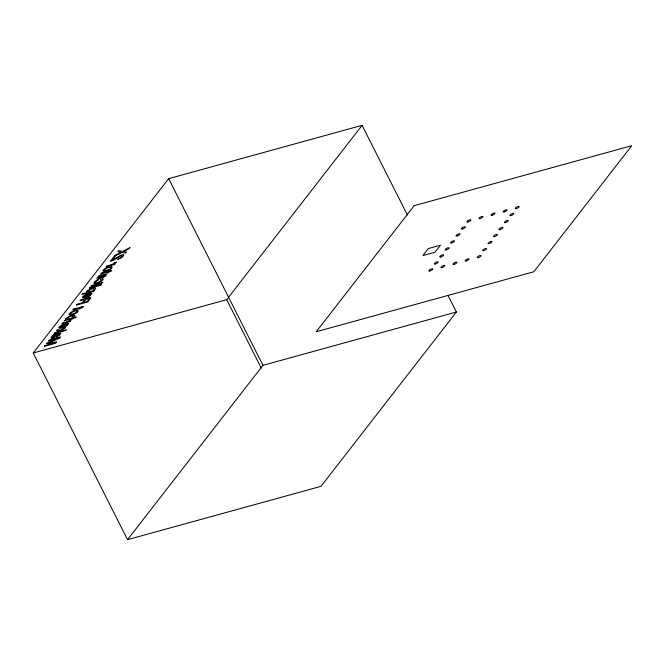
<?xml version="1.0" encoding="UTF-8"?>
<svg xmlns="http://www.w3.org/2000/svg" width="665" height="665" viewBox="0 0 665 665"><rect width="100%" height="100%" fill="white"/><g stroke="black" fill="none" stroke-linecap="round" stroke-linejoin="round"><path stroke-width="1" d="M447.994 295.376L456.398 312.01L320.987 486.339L127.547 539.664L33.25 352.99L168.661 178.661L362.101 125.336L407.379 214.978M33.25 352.99L226.69 299.674L362.101 125.336M127.547 539.664L262.958 365.326L456.398 312.01M168.661 178.661L262.958 365.326M226.69 299.674L261.237 368.053M66.558 318.834C75.228 319.674 75.095 311.71 66.558 318.834M87.68 291.611C97.132 292.026 95.278 284.844 87.68 291.611M86.475 291.952L86.891 292.542L82.626 293.714L81.995 294.529L93.624 291.328L94.239 290.538L93.133 290.838C101.388 285.343 87.647 288.577 86.475 291.952M60.789 333.273L59.592 335.235L56.076 337.13L56.658 336.374C63.025 332.043 55.702 334.977 53.907 337.737C50.066 340.164 50.174 336.482 53.724 335.409L52.868 335.343L53.599 334.42L60.789 333.273M106.674 274.204L105.469 276.166L101.953 278.061L102.543 277.305C108.902 272.974 101.579 275.909 99.783 278.668C95.951 281.096 96.051 277.413 99.609 276.341L98.752 276.274L99.476 275.352L106.674 274.204M103.017 279.125C102.743 282.575 90.033 286.291 94.945 281.411A3.475 1.072 -26.8 0 1 96.841 280.314L98.462 279.682L94.729 282.525A2.086 0.648 -26.8 0 0 95.02 282.957C96.558 283.423 103.482 280.397 100.432 279.757L101.047 278.968L103.017 279.125M77.34 311.045L76.741 312.043A2.311 0.715 -26.8 0 1 75.253 313.032C65.519 317.064 73.133 309.749 77.34 311.045M111.255 267.388L110.656 268.386A2.311 0.715 -26.8 0 1 109.16 269.375C99.434 273.398 107.04 266.091 111.255 267.388M68.287 323.747C66.242 329.266 51.421 330.272 63.624 324.196L60.074 327.488L62.028 327.363L64.779 323.822L67.256 323.29L68.287 323.747M91.828 293.44C89.783 298.967 74.962 299.965 87.165 293.897L83.607 297.18L85.569 297.064L88.32 293.523L90.797 292.991L91.828 293.44M66.941 324.42L65.71 325.858L63.158 327.039L65.245 324.354L66.941 324.42M90.473 294.113L89.243 295.559L86.699 296.731L88.786 294.046L90.473 294.113M89.21 298.593L87.173 301.461L83.258 302.542L86.084 299.341L89.21 298.593M69.044 314.329C69.734 316.631 74.131 313.938 75.777 313.323A4.181 1.288 -26.8 0 0 77.847 311.835C80.199 307.454 69.883 311.819 69.044 314.329M102.959 270.672C103.64 272.974 108.038 270.273 109.692 269.666A4.181 1.288 -26.8 0 0 111.762 268.178C114.114 263.797 103.79 268.161 102.959 270.672M90.781 297.779L87.805 301.993L76.367 305.144L77.065 304.246L81.97 302.899C89.143 296.931 75.744 302.691 81.371 299.666C84.921 299.898 87.547 296.989 90.781 297.779M123.757 255.194L122.684 256.732L120.199 258.394L117.58 259.358L121.155 257.222L122.111 255.693L119.966 256.091L113.707 260.131L110.265 261.503L113.707 257.064L115.037 256.698L112.294 260.231L121.587 254.87A4.09 1.264 -26.8 0 1 123.133 254.67L123.757 255.194M74.43 308.726L80.166 307.529L81.911 306.44L81.313 307.213L83.64 306.573L80.166 308.693L79.019 309.009L79.526 308.352L72.734 309.965L73.574 308.743L74.43 308.726M102.36 272.775L108.096 271.578L109.841 270.489L109.235 271.262L111.57 270.622L108.096 272.733L106.949 273.049L107.456 272.401L100.664 274.013L101.496 272.791L102.36 272.775M52.327 337.014C52.851 338.743 55.927 335.434 56.833 334.586L54.463 335.376L52.327 337.014M98.212 277.945C98.736 279.674 101.803 276.366 102.709 275.518L100.34 276.308L98.212 277.945M70.69 319.549L68.179 321.386L62.485 323.015L61.853 323.83L70.191 321.528L70.789 320.763L69.351 321.153L72.169 319.142L70.69 319.549M114.97 262.534L112.468 264.371L106.766 266L106.134 266.815L114.48 264.512L115.078 263.747L113.632 264.138L116.45 262.126L114.97 262.534M65.586 318.751L65.328 319.549L65.827 319.799L64.172 320.838L75.652 317.671L76.267 316.881L72.119 318.028L74.729 315.842A3.824 1.18 -26.8 0 0 74.53 315.085L69.892 316.025L65.586 318.751M45.012 345.509L44.347 346.365L55.785 343.207L56.791 341.926L48.595 342.683L59.734 338.128L60.723 336.856L49.285 340.015L48.62 340.862L58.287 338.186L47.165 342.733L46.475 343.622L54.646 342.866L45.012 345.509M54.846 332.849L54.239 333.631L65.677 330.48L66.284 329.699L59.642 331.527L65.611 327.429L61.055 330.139L57.348 329.624L56.542 330.663L59.584 331.012L54.846 332.849M90.008 287.579L89.384 288.386L100.822 285.235L101.454 284.421L90.008 287.579M91.595 285.534L90.955 286.357L99.26 284.071L99.9 283.24L91.595 285.534M115.02 255.377L114.181 256.457L121.886 252.467L125.735 253.157L126.608 252.035L123.549 251.545L129.226 248.66L130.057 247.596L122.751 251.353L118.703 250.638L117.838 251.752L121.155 252.243L115.02 255.377M101.454 282.816L100.806 283.639L103.042 282.376L101.454 282.816M414.154 205.676L316.241 331.744L533.829 271.761L631.75 145.702L414.154 205.676M428.36 248.544L422.923 255.551L435.01 252.218L440.446 245.21L428.36 248.544M478.102 257.671A2.203 0.682 -26.8 0 0 481.119 255.693A2.203 0.682 -26.8 0 0 478.177 256.333A2.203 0.682 -26.8 0 0 478.102 257.671M483.505 250.672A2.203 0.682 -26.8 0 0 486.556 248.71A2.203 0.682 -26.8 0 0 483.655 249.309A2.203 0.682 -26.8 0 0 483.505 250.672M489.199 243.606A2.203 0.682 -26.8 0 0 491.992 241.603A2.203 0.682 -26.8 0 0 488.842 242.467A2.203 0.682 -26.8 0 0 489.199 243.606M494.378 236.665A2.203 0.682 -26.8 0 0 497.437 234.703A2.203 0.682 -26.8 0 0 494.536 235.294A2.203 0.682 -26.8 0 0 494.378 236.665M499.947 229.633A2.203 0.682 -26.8 0 0 502.881 227.646A2.203 0.682 -26.8 0 0 499.847 228.378A2.203 0.682 -26.8 0 0 499.947 229.633M505.583 222.584A2.203 0.682 -26.8 0 0 508.301 220.564A2.203 0.682 -26.8 0 0 505.109 221.503A2.203 0.682 -26.8 0 0 505.583 222.584M511.011 215.585A2.203 0.682 -26.8 0 0 513.746 213.573A2.203 0.682 -26.8 0 0 510.562 214.487A2.203 0.682 -26.8 0 0 511.011 215.585M516.397 208.594A2.203 0.682 -26.8 0 0 519.19 206.582A2.203 0.682 -26.8 0 0 516.048 207.447A2.203 0.682 -26.8 0 0 516.397 208.594M429.681 271.012A2.203 0.682 -26.8 0 0 432.765 269.059A2.203 0.682 -26.8 0 0 429.889 269.616A2.203 0.682 -26.8 0 0 429.681 271.012M435.334 263.963A2.203 0.682 -26.8 0 0 438.202 261.96A2.203 0.682 -26.8 0 0 435.118 262.758A2.203 0.682 -26.8 0 0 435.334 263.963M440.488 257.022A2.203 0.682 -26.8 0 0 443.638 255.086A2.203 0.682 -26.8 0 0 440.853 255.56A2.203 0.682 -26.8 0 0 440.488 257.022M446.348 249.915A2.203 0.682 -26.8 0 0 449.066 247.904A2.203 0.682 -26.8 0 0 445.874 248.835A2.203 0.682 -26.8 0 0 446.348 249.915M451.543 242.974A2.203 0.682 -26.8 0 0 454.527 240.996A2.203 0.682 -26.8 0 0 451.543 241.669A2.203 0.682 -26.8 0 0 451.543 242.974M457.254 235.9A2.203 0.682 -26.8 0 0 459.947 233.889A2.203 0.682 -26.8 0 0 456.739 234.845A2.203 0.682 -26.8 0 0 457.254 235.9M462.358 228.984A2.203 0.682 -26.8 0 0 465.409 227.014A2.203 0.682 -26.8 0 0 462.491 227.621A2.203 0.682 -26.8 0 0 462.358 228.984M467.786 221.985A2.203 0.682 -26.8 0 0 470.845 220.024A2.203 0.682 -26.8 0 0 467.944 220.614A2.203 0.682 -26.8 0 0 467.786 221.985M466.24 260.946A2.203 0.682 -26.8 0 0 469.025 258.934A2.203 0.682 -26.8 0 0 465.874 259.816A2.203 0.682 -26.8 0 0 466.24 260.946M453.929 264.338A2.203 0.682 -26.8 0 0 456.946 262.359A2.203 0.682 -26.8 0 0 453.995 262.999A2.203 0.682 -26.8 0 0 453.929 264.338M442.142 267.588A2.203 0.682 -26.8 0 0 444.835 265.576A2.203 0.682 -26.8 0 0 441.627 266.524A2.203 0.682 -26.8 0 0 442.142 267.588M479.989 218.627A2.203 0.682 -26.8 0 0 482.931 216.632A2.203 0.682 -26.8 0 0 479.914 217.355A2.203 0.682 -26.8 0 0 479.989 218.627M492.216 215.261A2.203 0.682 -26.8 0 0 495.009 213.249A2.203 0.682 -26.8 0 0 491.876 214.113A2.203 0.682 -26.8 0 0 492.216 215.261M504.269 211.936A2.203 0.682 -26.8 0 0 507.104 209.932A2.203 0.682 -26.8 0 0 503.995 210.755A2.203 0.682 -26.8 0 0 504.269 211.936"/></g></svg>
